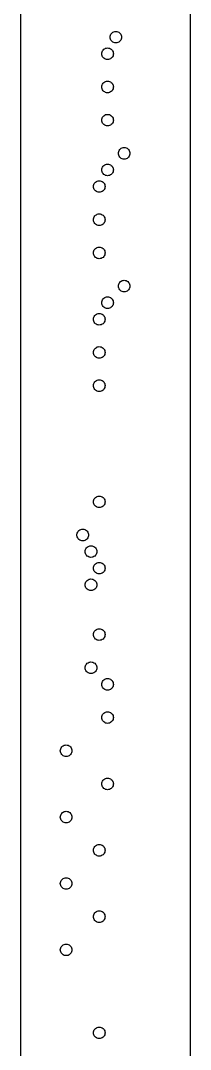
# Model space of a CAD drawing. Header units: metres. Extents: x 0 to 41, y 0 to 2000.
# Drawn here: x 0 to 41, y 1001 to 1249 of the extents above; entities that cross this region are included whole.
import ezdxf

# ---------------------------------------------------------------- set-up
doc = ezdxf.new("R2010")
doc.units = ezdxf.units.M

msp = doc.modelspace()

# ---------------------------------------------------------------- linework, layer by layer
for p, q in [((0, 2000), (0, 0)), ((41, 0), (41, 2000)), ((21.6, 1245), (21.6213, 1245.24)), ((21.6213, 1244.76), (21.6, 1245)), ((21.6213, 1245.24), (21.6844, 1245.48)), ((21.6844, 1245.48), (21.7876, 1245.7)), ((21.7876, 1245.7), (21.9275, 1245.9)), ((21.9275, 1245.9), (22.1001, 1246.07)), ((22.1001, 1246.07), (22.3, 1246.21)), ((22.3, 1246.21), (22.5212, 1246.32)), ((22.5212, 1246.32), (22.7569, 1246.38)), ((22.7569, 1246.38), (23, 1246.4)), ((23, 1246.4), (23.2431, 1246.38)), ((23.2431, 1246.38), (23.4788, 1246.32)), ((23.4788, 1246.32), (23.7, 1246.21)), ((23.7, 1246.21), (23.8999, 1246.07)), ((23.8999, 1246.07), (24.0724, 1245.9)), ((24.0724, 1245.9), (24.2124, 1245.7)), ((24.2124, 1245.7), (24.3156, 1245.48)), ((24.3156, 1245.48), (24.3787, 1245.24)), ((24.3787, 1245.24), (24.4, 1245)), ((24.4, 1245), (24.3787, 1244.76)), ((21.6844, 1244.52), (21.6213, 1244.76)), ((21.7876, 1244.3), (21.6844, 1244.52)), ((21.9275, 1244.1), (21.7876, 1244.3)), ((22.1001, 1243.93), (21.9275, 1244.1)), ((22.3, 1243.79), (22.1001, 1243.93)), ((22.5212, 1243.68), (22.3, 1243.79)), ((22.7569, 1243.62), (22.5212, 1243.68)), ((23, 1243.6), (22.7569, 1243.62)), ((23.2431, 1243.62), (23, 1243.6)), ((23.4788, 1243.68), (23.2431, 1243.62)), ((23.7, 1243.79), (23.4788, 1243.68)), ((23.8999, 1243.93), (23.7, 1243.79)), ((24.0724, 1244.1), (23.8999, 1243.93)), ((24.2124, 1244.3), (24.0724, 1244.1)), ((24.3156, 1244.52), (24.2124, 1244.3)), ((24.3787, 1244.76), (24.3156, 1244.52)), ((19.6, 1241), (19.6213, 1241.24)), ((19.6213, 1240.76), (19.6, 1241)), ((19.6213, 1241.24), (19.6844, 1241.48)), ((19.6844, 1240.52), (19.6213, 1240.76)), ((19.6844, 1241.48), (19.7876, 1241.7)), ((19.7876, 1240.3), (19.6844, 1240.52)), ((19.7876, 1241.7), (19.9275, 1241.9)), ((19.9275, 1240.1), (19.7876, 1240.3)), ((19.9275, 1241.9), (20.1001, 1242.07)), ((20.1001, 1239.93), (19.9275, 1240.1)), ((20.1001, 1242.07), (20.3, 1242.21)), ((20.3, 1242.21), (20.5212, 1242.32)), ((20.5212, 1242.32), (20.7569, 1242.38)), ((20.7569, 1242.38), (21, 1242.4)), ((21, 1242.4), (21.2431, 1242.38)), ((21.2431, 1242.38), (21.4788, 1242.32)), ((21.4788, 1242.32), (21.7, 1242.21)), ((21.7, 1242.21), (21.8999, 1242.07)), ((21.8999, 1242.07), (22.0724, 1241.9)), ((22.0724, 1240.1), (21.8999, 1239.93)), ((22.0724, 1241.9), (22.2124, 1241.7)), ((22.2124, 1240.3), (22.0724, 1240.1)), ((22.2124, 1241.7), (22.3156, 1241.48)), ((22.3156, 1240.52), (22.2124, 1240.3)), ((22.3156, 1241.48), (22.3787, 1241.24)), ((22.3787, 1240.76), (22.3156, 1240.52)), ((22.3787, 1241.24), (22.4, 1241)), ((22.4, 1241), (22.3787, 1240.76)), ((20.3, 1239.79), (20.1001, 1239.93)), ((20.5212, 1239.68), (20.3, 1239.79)), ((20.7569, 1239.62), (20.5212, 1239.68)), ((21, 1239.6), (20.7569, 1239.62)), ((21.2431, 1239.62), (21, 1239.6)), ((21.4788, 1239.68), (21.2431, 1239.62)), ((21.7, 1239.79), (21.4788, 1239.68)), ((21.8999, 1239.93), (21.7, 1239.79)), ((19.6, 1233), (19.6213, 1233.24)), ((19.6213, 1232.76), (19.6, 1233)), ((19.6213, 1233.24), (19.6844, 1233.48)), ((19.6844, 1232.52), (19.6213, 1232.76)), ((19.6844, 1233.48), (19.7876, 1233.7)), ((19.7876, 1233.7), (19.9275, 1233.9)), ((19.9275, 1233.9), (20.1001, 1234.07)), ((20.1001, 1234.07), (20.3, 1234.21)), ((20.3, 1234.21), (20.5212, 1234.32)), ((20.5212, 1234.32), (20.7569, 1234.38)), ((20.7569, 1234.38), (21, 1234.4)), ((21, 1234.4), (21.2431, 1234.38)), ((21.2431, 1234.38), (21.4788, 1234.32)), ((21.4788, 1234.32), (21.7, 1234.21)), ((21.7, 1234.21), (21.8999, 1234.07)), ((21.8999, 1234.07), (22.0724, 1233.9)), ((22.0724, 1233.9), (22.2124, 1233.7)), ((22.2124, 1233.7), (22.3156, 1233.48)), ((22.3156, 1233.48), (22.3787, 1233.24)), ((22.3787, 1232.76), (22.3156, 1232.52)), ((22.3787, 1233.24), (22.4, 1233)), ((22.4, 1233), (22.3787, 1232.76)), ((19.7876, 1232.3), (19.6844, 1232.52)), ((19.9275, 1232.1), (19.7876, 1232.3)), ((20.1001, 1231.93), (19.9275, 1232.1)), ((20.3, 1231.79), (20.1001, 1231.93)), ((20.5212, 1231.68), (20.3, 1231.79)), ((20.7569, 1231.62), (20.5212, 1231.68)), ((21, 1231.6), (20.7569, 1231.62)), ((21.2431, 1231.62), (21, 1231.6)), ((21.4788, 1231.68), (21.2431, 1231.62)), ((21.7, 1231.79), (21.4788, 1231.68)), ((21.8999, 1231.93), (21.7, 1231.79)), ((22.0724, 1232.1), (21.8999, 1231.93)), ((22.2124, 1232.3), (22.0724, 1232.1)), ((22.3156, 1232.52), (22.2124, 1232.3)), ((19.6, 1225), (19.6213, 1225.24)), ((19.6213, 1225.24), (19.6844, 1225.48)), ((19.6844, 1225.48), (19.7876, 1225.7)), ((19.7876, 1225.7), (19.9275, 1225.9)), ((19.9275, 1225.9), (20.1001, 1226.07)), ((20.1001, 1226.07), (20.3, 1226.21)), ((20.3, 1226.21), (20.5212, 1226.32)), ((20.5212, 1226.32), (20.7569, 1226.38)), ((20.7569, 1226.38), (21, 1226.4)), ((21, 1226.4), (21.2431, 1226.38)), ((21.2431, 1226.38), (21.4788, 1226.32)), ((21.4788, 1226.32), (21.7, 1226.21)), ((21.7, 1226.21), (21.8999, 1226.07)), ((21.8999, 1226.07), (22.0724, 1225.9)), ((22.0724, 1225.9), (22.2124, 1225.7)), ((22.2124, 1225.7), (22.3156, 1225.48)), ((22.3156, 1225.48), (22.3787, 1225.24)), ((22.3787, 1225.24), (22.4, 1225)), ((19.6213, 1224.76), (19.6, 1225)), ((19.6844, 1224.52), (19.6213, 1224.76)), ((19.7876, 1224.3), (19.6844, 1224.52)), ((19.9275, 1224.1), (19.7876, 1224.3)), ((20.1001, 1223.93), (19.9275, 1224.1)), ((20.3, 1223.79), (20.1001, 1223.93)), ((20.5212, 1223.68), (20.3, 1223.79)), ((20.7569, 1223.62), (20.5212, 1223.68)), ((21, 1223.6), (20.7569, 1223.62)), ((21.2431, 1223.62), (21, 1223.6)), ((21.4788, 1223.68), (21.2431, 1223.62)), ((21.7, 1223.79), (21.4788, 1223.68)), ((21.8999, 1223.93), (21.7, 1223.79)), ((22.0724, 1224.1), (21.8999, 1223.93)), ((22.2124, 1224.3), (22.0724, 1224.1)), ((22.3156, 1224.52), (22.2124, 1224.3)), ((22.3787, 1224.76), (22.3156, 1224.52)), ((22.4, 1225), (22.3787, 1224.76)), ((23.6844, 1217.48), (23.7876, 1217.7)), ((23.7876, 1217.7), (23.9275, 1217.9)), ((23.9275, 1217.9), (24.1001, 1218.07)), ((24.1001, 1218.07), (24.3, 1218.21)), ((24.3, 1218.21), (24.5212, 1218.32)), ((24.5212, 1218.32), (24.7569, 1218.38)), ((24.7569, 1218.38), (25, 1218.4)), ((25, 1218.4), (25.2431, 1218.38)), ((25.2431, 1218.38), (25.4788, 1218.32)), ((25.4788, 1218.32), (25.7, 1218.21)), ((25.7, 1218.21), (25.8999, 1218.07)), ((25.8999, 1218.07), (26.0724, 1217.9)), ((26.0724, 1217.9), (26.2124, 1217.7)), ((26.2124, 1217.7), (26.3156, 1217.48)), ((23.6, 1217), (23.6213, 1217.24)), ((23.6213, 1216.76), (23.6, 1217)), ((23.6213, 1217.24), (23.6844, 1217.48)), ((23.6844, 1216.52), (23.6213, 1216.76)), ((23.7876, 1216.3), (23.6844, 1216.52)), ((23.9275, 1216.1), (23.7876, 1216.3)), ((24.1001, 1215.93), (23.9275, 1216.1)), ((24.3, 1215.79), (24.1001, 1215.93)), ((24.5212, 1215.68), (24.3, 1215.79)), ((24.7569, 1215.62), (24.5212, 1215.68)), ((25, 1215.6), (24.7569, 1215.62)), ((25.2431, 1215.62), (25, 1215.6)), ((25.4788, 1215.68), (25.2431, 1215.62)), ((25.7, 1215.79), (25.4788, 1215.68)), ((25.8999, 1215.93), (25.7, 1215.79)), ((26.0724, 1216.1), (25.8999, 1215.93)), ((26.2124, 1216.3), (26.0724, 1216.1)), ((26.3156, 1216.52), (26.2124, 1216.3)), ((26.3156, 1217.48), (26.3787, 1217.24)), ((26.3787, 1216.76), (26.3156, 1216.52)), ((26.3787, 1217.24), (26.4, 1217)), ((26.4, 1217), (26.3787, 1216.76)), ((19.6, 1213), (19.6213, 1213.24)), ((19.6213, 1212.76), (19.6, 1213)), ((19.6213, 1213.24), (19.6844, 1213.48)), ((19.6844, 1212.52), (19.6213, 1212.76)), ((19.6844, 1213.48), (19.7876, 1213.7)), ((19.7876, 1213.7), (19.9275, 1213.9)), ((19.9275, 1213.9), (20.1001, 1214.07)), ((20.1001, 1214.07), (20.3, 1214.21)), ((20.3, 1214.21), (20.5212, 1214.32)), ((20.5212, 1214.32), (20.7569, 1214.38)), ((20.7569, 1214.38), (21, 1214.4)), ((21, 1214.4), (21.2431, 1214.38)), ((21.2431, 1214.38), (21.4788, 1214.32)), ((21.4788, 1214.32), (21.7, 1214.21)), ((21.7, 1214.21), (21.8999, 1214.07)), ((21.8999, 1214.07), (22.0724, 1213.9)), ((22.0724, 1213.9), (22.2124, 1213.7)), ((22.2124, 1213.7), (22.3156, 1213.48)), ((22.3156, 1213.48), (22.3787, 1213.24)), ((22.3787, 1212.76), (22.3156, 1212.52)), ((22.3787, 1213.24), (22.4, 1213)), ((22.4, 1213), (22.3787, 1212.76)), ((18.3, 1210.21), (18.5212, 1210.32)), ((18.5212, 1210.32), (18.7569, 1210.38)), ((18.7569, 1210.38), (19, 1210.4)), ((19, 1210.4), (19.2431, 1210.38)), ((19.2431, 1210.38), (19.4788, 1210.32)), ((19.4788, 1210.32), (19.7, 1210.21)), ((19.7876, 1212.3), (19.6844, 1212.52)), ((19.9275, 1212.1), (19.7876, 1212.3)), ((20.1001, 1211.93), (19.9275, 1212.1)), ((20.3, 1211.79), (20.1001, 1211.93)), ((20.5212, 1211.68), (20.3, 1211.79)), ((20.7569, 1211.62), (20.5212, 1211.68)), ((21, 1211.6), (20.7569, 1211.62)), ((21.2431, 1211.62), (21, 1211.6)), ((21.4788, 1211.68), (21.2431, 1211.62)), ((21.7, 1211.79), (21.4788, 1211.68)), ((21.8999, 1211.93), (21.7, 1211.79)), ((22.0724, 1212.1), (21.8999, 1211.93)), ((22.2124, 1212.3), (22.0724, 1212.1)), ((22.3156, 1212.52), (22.2124, 1212.3)), ((17.6, 1209), (17.6213, 1209.24)), ((17.6213, 1208.76), (17.6, 1209)), ((17.6213, 1209.24), (17.6844, 1209.48)), ((17.6844, 1208.52), (17.6213, 1208.76)), ((17.6844, 1209.48), (17.7876, 1209.7)), ((17.7876, 1208.3), (17.6844, 1208.52)), ((17.7876, 1209.7), (17.9275, 1209.9)), ((17.9275, 1208.1), (17.7876, 1208.3)), ((17.9275, 1209.9), (18.1001, 1210.07)), ((18.1001, 1207.93), (17.9275, 1208.1)), ((18.1001, 1210.07), (18.3, 1210.21)), ((18.3, 1207.79), (18.1001, 1207.93)), ((18.5212, 1207.68), (18.3, 1207.79)), ((19.7, 1207.79), (19.4788, 1207.68)), ((19.7, 1210.21), (19.8999, 1210.07)), ((19.8999, 1207.93), (19.7, 1207.79)), ((19.8999, 1210.07), (20.0724, 1209.9)), ((20.0724, 1208.1), (19.8999, 1207.93)), ((20.0724, 1209.9), (20.2124, 1209.7)), ((20.2124, 1208.3), (20.0724, 1208.1)), ((20.2124, 1209.7), (20.3156, 1209.48)), ((20.3156, 1208.52), (20.2124, 1208.3)), ((20.3156, 1209.48), (20.3787, 1209.24)), ((20.3787, 1208.76), (20.3156, 1208.52)), ((20.3787, 1209.24), (20.4, 1209)), ((20.4, 1209), (20.3787, 1208.76)), ((18.7569, 1207.62), (18.5212, 1207.68)), ((19, 1207.6), (18.7569, 1207.62)), ((19.2431, 1207.62), (19, 1207.6)), ((19.4788, 1207.68), (19.2431, 1207.62)), ((17.6, 1201), (17.6213, 1201.24)), ((17.6213, 1200.76), (17.6, 1201)), ((17.6213, 1201.24), (17.6844, 1201.48)), ((17.6844, 1200.52), (17.6213, 1200.76)), ((17.6844, 1201.48), (17.7876, 1201.7)), ((17.7876, 1200.3), (17.6844, 1200.52)), ((17.7876, 1201.7), (17.9275, 1201.9)), ((17.9275, 1201.9), (18.1001, 1202.07)), ((18.1001, 1202.07), (18.3, 1202.21)), ((18.3, 1202.21), (18.5212, 1202.32)), ((18.5212, 1202.32), (18.7569, 1202.38)), ((18.7569, 1202.38), (19, 1202.4)), ((19, 1202.4), (19.2431, 1202.38)), ((19.2431, 1202.38), (19.4788, 1202.32)), ((19.4788, 1202.32), (19.7, 1202.21)), ((19.7, 1202.21), (19.8999, 1202.07)), ((19.8999, 1202.07), (20.0724, 1201.9)), ((20.0724, 1201.9), (20.2124, 1201.7)), ((20.2124, 1201.7), (20.3156, 1201.48)), ((20.3156, 1200.52), (20.2124, 1200.3)), ((20.3156, 1201.48), (20.3787, 1201.24)), ((20.3787, 1200.76), (20.3156, 1200.52)), ((20.3787, 1201.24), (20.4, 1201)), ((20.4, 1201), (20.3787, 1200.76)), ((17.9275, 1200.1), (17.7876, 1200.3)), ((18.1001, 1199.93), (17.9275, 1200.1)), ((18.3, 1199.79), (18.1001, 1199.93)), ((18.5212, 1199.68), (18.3, 1199.79)), ((18.7569, 1199.62), (18.5212, 1199.68)), ((19, 1199.6), (18.7569, 1199.62)), ((19.2431, 1199.62), (19, 1199.6)), ((19.4788, 1199.68), (19.2431, 1199.62)), ((19.7, 1199.79), (19.4788, 1199.68)), ((19.8999, 1199.93), (19.7, 1199.79)), ((20.0724, 1200.1), (19.8999, 1199.93)), ((20.2124, 1200.3), (20.0724, 1200.1)), ((17.6, 1193), (17.6213, 1193.24)), ((17.6213, 1192.76), (17.6, 1193)), ((17.6213, 1193.24), (17.6844, 1193.48)), ((17.6844, 1193.48), (17.7876, 1193.7)), ((17.7876, 1193.7), (17.9275, 1193.9)), ((17.9275, 1193.9), (18.1001, 1194.07)), ((18.1001, 1194.07), (18.3, 1194.21)), ((18.3, 1194.21), (18.5212, 1194.32)), ((18.5212, 1194.32), (18.7569, 1194.38)), ((18.7569, 1194.38), (19, 1194.4)), ((19, 1194.4), (19.2431, 1194.38)), ((19.2431, 1194.38), (19.4788, 1194.32)), ((19.4788, 1194.32), (19.7, 1194.21)), ((19.7, 1194.21), (19.8999, 1194.07)), ((19.8999, 1194.07), (20.0724, 1193.9)), ((20.0724, 1193.9), (20.2124, 1193.7)), ((20.2124, 1193.7), (20.3156, 1193.48)), ((20.3156, 1193.48), (20.3787, 1193.24)), ((20.3787, 1193.24), (20.4, 1193)), ((20.4, 1193), (20.3787, 1192.76)), ((17.6844, 1192.52), (17.6213, 1192.76)), ((17.7876, 1192.3), (17.6844, 1192.52)), ((17.9275, 1192.1), (17.7876, 1192.3)), ((18.1001, 1191.93), (17.9275, 1192.1)), ((18.3, 1191.79), (18.1001, 1191.93)), ((18.5212, 1191.68), (18.3, 1191.79)), ((18.7569, 1191.62), (18.5212, 1191.68)), ((19, 1191.6), (18.7569, 1191.62)), ((19.2431, 1191.62), (19, 1191.6)), ((19.4788, 1191.68), (19.2431, 1191.62)), ((19.7, 1191.79), (19.4788, 1191.68)), ((19.8999, 1191.93), (19.7, 1191.79)), ((20.0724, 1192.1), (19.8999, 1191.93)), ((20.2124, 1192.3), (20.0724, 1192.1)), ((20.3156, 1192.52), (20.2124, 1192.3)), ((20.3787, 1192.76), (20.3156, 1192.52)), ((23.6213, 1185.24), (23.6844, 1185.48)), ((23.6844, 1185.48), (23.7876, 1185.7)), ((23.7876, 1185.7), (23.9275, 1185.9)), ((23.9275, 1185.9), (24.1001, 1186.07)), ((24.1001, 1186.07), (24.3, 1186.21)), ((24.3, 1186.21), (24.5212, 1186.32)), ((24.5212, 1186.32), (24.7569, 1186.38)), ((24.7569, 1186.38), (25, 1186.4)), ((25, 1186.4), (25.2431, 1186.38)), ((25.2431, 1186.38), (25.4788, 1186.32)), ((25.4788, 1186.32), (25.7, 1186.21)), ((25.7, 1186.21), (25.8999, 1186.07)), ((25.8999, 1186.07), (26.0724, 1185.9)), ((26.0724, 1185.9), (26.2124, 1185.7)), ((26.2124, 1185.7), (26.3156, 1185.48)), ((26.3156, 1185.48), (26.3787, 1185.24)), ((23.6, 1185), (23.6213, 1185.24)), ((23.6213, 1184.76), (23.6, 1185)), ((23.6844, 1184.52), (23.6213, 1184.76)), ((23.7876, 1184.3), (23.6844, 1184.52)), ((23.9275, 1184.1), (23.7876, 1184.3)), ((24.1001, 1183.93), (23.9275, 1184.1)), ((24.3, 1183.79), (24.1001, 1183.93)), ((24.5212, 1183.68), (24.3, 1183.79)), ((24.7569, 1183.62), (24.5212, 1183.68)), ((25, 1183.6), (24.7569, 1183.62)), ((25.2431, 1183.62), (25, 1183.6)), ((25.4788, 1183.68), (25.2431, 1183.62)), ((25.7, 1183.79), (25.4788, 1183.68)), ((25.8999, 1183.93), (25.7, 1183.79)), ((26.0724, 1184.1), (25.8999, 1183.93)), ((26.2124, 1184.3), (26.0724, 1184.1)), ((26.3156, 1184.52), (26.2124, 1184.3)), ((26.3787, 1184.76), (26.3156, 1184.52)), ((26.3787, 1185.24), (26.4, 1185)), ((26.4, 1185), (26.3787, 1184.76)), ((19.6, 1181), (19.6213, 1181.24)), ((19.6213, 1180.76), (19.6, 1181)), ((19.6213, 1181.24), (19.6844, 1181.48)), ((19.6844, 1180.52), (19.6213, 1180.76)), ((19.6844, 1181.48), (19.7876, 1181.7)), ((19.7876, 1180.3), (19.6844, 1180.52)), ((19.7876, 1181.7), (19.9275, 1181.9)), ((19.9275, 1181.9), (20.1001, 1182.07)), ((20.1001, 1182.07), (20.3, 1182.21)), ((20.3, 1182.21), (20.5212, 1182.32)), ((20.5212, 1182.32), (20.7569, 1182.38)), ((20.7569, 1182.38), (21, 1182.4)), ((21, 1182.4), (21.2431, 1182.38)), ((21.2431, 1182.38), (21.4788, 1182.32)), ((21.4788, 1182.32), (21.7, 1182.21)), ((21.7, 1182.21), (21.8999, 1182.07)), ((21.8999, 1182.07), (22.0724, 1181.9)), ((22.0724, 1181.9), (22.2124, 1181.7)), ((22.2124, 1181.7), (22.3156, 1181.48)), ((22.3156, 1180.52), (22.2124, 1180.3)), ((22.3156, 1181.48), (22.3787, 1181.24)), ((22.3787, 1180.76), (22.3156, 1180.52)), ((22.3787, 1181.24), (22.4, 1181)), ((22.4, 1181), (22.3787, 1180.76)), ((17.9275, 1177.9), (18.1001, 1178.07)), ((18.1001, 1178.07), (18.3, 1178.21)), ((18.3, 1178.21), (18.5212, 1178.32)), ((18.5212, 1178.32), (18.7569, 1178.38)), ((18.7569, 1178.38), (19, 1178.4)), ((19, 1178.4), (19.2431, 1178.38)), ((19.2431, 1178.38), (19.4788, 1178.32)), ((19.4788, 1178.32), (19.7, 1178.21)), ((19.7, 1178.21), (19.8999, 1178.07)), ((19.9275, 1180.1), (19.7876, 1180.3)), ((19.8999, 1178.07), (20.0724, 1177.9)), ((20.1001, 1179.93), (19.9275, 1180.1)), ((20.3, 1179.79), (20.1001, 1179.93)), ((20.5212, 1179.68), (20.3, 1179.79)), ((20.7569, 1179.62), (20.5212, 1179.68)), ((21, 1179.6), (20.7569, 1179.62)), ((21.2431, 1179.62), (21, 1179.6)), ((21.4788, 1179.68), (21.2431, 1179.62)), ((21.7, 1179.79), (21.4788, 1179.68)), ((21.8999, 1179.93), (21.7, 1179.79)), ((22.0724, 1180.1), (21.8999, 1179.93)), ((22.2124, 1180.3), (22.0724, 1180.1)), ((17.6, 1177), (17.6213, 1177.24)), ((17.6213, 1176.76), (17.6, 1177)), ((17.6213, 1177.24), (17.6844, 1177.48)), ((17.6844, 1176.52), (17.6213, 1176.76)), ((17.6844, 1177.48), (17.7876, 1177.7)), ((17.7876, 1176.3), (17.6844, 1176.52)), ((17.7876, 1177.7), (17.9275, 1177.9)), ((17.9275, 1176.1), (17.7876, 1176.3)), ((18.1001, 1175.93), (17.9275, 1176.1)), ((18.3, 1175.79), (18.1001, 1175.93)), ((18.5212, 1175.68), (18.3, 1175.79)), ((18.7569, 1175.62), (18.5212, 1175.68)), ((19, 1175.6), (18.7569, 1175.62)), ((19.2431, 1175.62), (19, 1175.6)), ((19.4788, 1175.68), (19.2431, 1175.62)), ((19.7, 1175.79), (19.4788, 1175.68)), ((19.8999, 1175.93), (19.7, 1175.79)), ((20.0724, 1176.1), (19.8999, 1175.93)), ((20.0724, 1177.9), (20.2124, 1177.7)), ((20.2124, 1176.3), (20.0724, 1176.1)), ((20.2124, 1177.7), (20.3156, 1177.48)), ((20.3156, 1176.52), (20.2124, 1176.3)), ((20.3156, 1177.48), (20.3787, 1177.24)), ((20.3787, 1176.76), (20.3156, 1176.52)), ((20.3787, 1177.24), (20.4, 1177)), ((20.4, 1177), (20.3787, 1176.76)), ((17.6, 1169), (17.6213, 1169.24)), ((17.6213, 1168.76), (17.6, 1169)), ((17.6213, 1169.24), (17.6844, 1169.48)), ((17.6844, 1168.52), (17.6213, 1168.76)), ((17.6844, 1169.48), (17.7876, 1169.7)), ((17.7876, 1168.3), (17.6844, 1168.52)), ((17.7876, 1169.7), (17.9275, 1169.9)), ((17.9275, 1168.1), (17.7876, 1168.3)), ((17.9275, 1169.9), (18.1001, 1170.07)), ((18.1001, 1167.93), (17.9275, 1168.1)), ((18.1001, 1170.07), (18.3, 1170.21)), ((18.3, 1170.21), (18.5212, 1170.32)), ((18.5212, 1170.32), (18.7569, 1170.38)), ((18.7569, 1170.38), (19, 1170.4)), ((19, 1170.4), (19.2431, 1170.38)), ((19.2431, 1170.38), (19.4788, 1170.32)), ((19.4788, 1170.32), (19.7, 1170.21)), ((19.7, 1170.21), (19.8999, 1170.07)), ((19.8999, 1170.07), (20.0724, 1169.9)), ((20.0724, 1168.1), (19.8999, 1167.93)), ((20.0724, 1169.9), (20.2124, 1169.7)), ((20.2124, 1168.3), (20.0724, 1168.1)), ((20.2124, 1169.7), (20.3156, 1169.48)), ((20.3156, 1168.52), (20.2124, 1168.3)), ((20.3156, 1169.48), (20.3787, 1169.24)), ((20.3787, 1168.76), (20.3156, 1168.52)), ((20.3787, 1169.24), (20.4, 1169)), ((20.4, 1169), (20.3787, 1168.76)), ((18.3, 1167.79), (18.1001, 1167.93)), ((18.5212, 1167.68), (18.3, 1167.79)), ((18.7569, 1167.62), (18.5212, 1167.68)), ((19, 1167.6), (18.7569, 1167.62)), ((19.2431, 1167.62), (19, 1167.6)), ((19.4788, 1167.68), (19.2431, 1167.62)), ((19.7, 1167.79), (19.4788, 1167.68)), ((19.8999, 1167.93), (19.7, 1167.79)), ((17.6, 1161), (17.6213, 1161.24)), ((17.6213, 1160.76), (17.6, 1161)), ((17.6213, 1161.24), (17.6844, 1161.48)), ((17.6844, 1160.52), (17.6213, 1160.76)), ((17.6844, 1161.48), (17.7876, 1161.7)), ((17.7876, 1161.7), (17.9275, 1161.9)), ((17.9275, 1161.9), (18.1001, 1162.07)), ((18.1001, 1162.07), (18.3, 1162.21)), ((18.3, 1162.21), (18.5212, 1162.32)), ((18.5212, 1162.32), (18.7569, 1162.38)), ((18.7569, 1162.38), (19, 1162.4)), ((19, 1162.4), (19.2431, 1162.38)), ((19.2431, 1162.38), (19.4788, 1162.32)), ((19.4788, 1162.32), (19.7, 1162.21)), ((19.7, 1162.21), (19.8999, 1162.07)), ((19.8999, 1162.07), (20.0724, 1161.9)), ((20.0724, 1161.9), (20.2124, 1161.7)), ((20.2124, 1161.7), (20.3156, 1161.48)), ((20.3156, 1161.48), (20.3787, 1161.24)), ((20.3787, 1160.76), (20.3156, 1160.52)), ((20.3787, 1161.24), (20.4, 1161)), ((20.4, 1161), (20.3787, 1160.76)), ((17.7876, 1160.3), (17.6844, 1160.52)), ((17.9275, 1160.1), (17.7876, 1160.3)), ((18.1001, 1159.93), (17.9275, 1160.1)), ((18.3, 1159.79), (18.1001, 1159.93)), ((18.5212, 1159.68), (18.3, 1159.79)), ((18.7569, 1159.62), (18.5212, 1159.68)), ((19, 1159.6), (18.7569, 1159.62)), ((19.2431, 1159.62), (19, 1159.6)), ((19.4788, 1159.68), (19.2431, 1159.62)), ((19.7, 1159.79), (19.4788, 1159.68)), ((19.8999, 1159.93), (19.7, 1159.79)), ((20.0724, 1160.1), (19.8999, 1159.93)), ((20.2124, 1160.3), (20.0724, 1160.1)), ((20.3156, 1160.52), (20.2124, 1160.3)), ((17.6213, 1133.24), (17.6844, 1133.48)), ((17.6844, 1133.48), (17.7876, 1133.7)), ((17.7876, 1133.7), (17.9275, 1133.9)), ((17.9275, 1133.9), (18.1001, 1134.07)), ((18.1001, 1134.07), (18.3, 1134.21)), ((18.3, 1134.21), (18.5212, 1134.32)), ((18.5212, 1134.32), (18.7569, 1134.38)), ((18.7569, 1134.38), (19, 1134.4)), ((19, 1134.4), (19.2431, 1134.38)), ((19.2431, 1134.38), (19.4788, 1134.32)), ((19.4788, 1134.32), (19.7, 1134.21)), ((19.7, 1134.21), (19.8999, 1134.07)), ((19.8999, 1134.07), (20.0724, 1133.9)), ((20.0724, 1133.9), (20.2124, 1133.7)), ((20.2124, 1133.7), (20.3156, 1133.48)), ((20.3156, 1133.48), (20.3787, 1133.24)), ((17.6, 1133), (17.6213, 1133.24)), ((17.6213, 1132.76), (17.6, 1133)), ((17.6844, 1132.52), (17.6213, 1132.76)), ((17.7876, 1132.3), (17.6844, 1132.52)), ((17.9275, 1132.1), (17.7876, 1132.3)), ((18.1001, 1131.93), (17.9275, 1132.1)), ((18.3, 1131.79), (18.1001, 1131.93)), ((18.5212, 1131.68), (18.3, 1131.79)), ((18.7569, 1131.62), (18.5212, 1131.68)), ((19, 1131.6), (18.7569, 1131.62)), ((19.2431, 1131.62), (19, 1131.6)), ((19.4788, 1131.68), (19.2431, 1131.62)), ((19.7, 1131.79), (19.4788, 1131.68)), ((19.8999, 1131.93), (19.7, 1131.79)), ((20.0724, 1132.1), (19.8999, 1131.93)), ((20.2124, 1132.3), (20.0724, 1132.1)), ((20.3156, 1132.52), (20.2124, 1132.3)), ((20.3787, 1132.76), (20.3156, 1132.52)), ((20.3787, 1133.24), (20.4, 1133)), ((20.4, 1133), (20.3787, 1132.76)), ((13.9275, 1125.9), (14.1001, 1126.07)), ((14.1001, 1126.07), (14.3, 1126.21)), ((14.3, 1126.21), (14.5212, 1126.32)), ((14.5212, 1126.32), (14.7569, 1126.38)), ((14.7569, 1126.38), (15, 1126.4)), ((15, 1126.4), (15.2431, 1126.38)), ((15.2431, 1126.38), (15.4788, 1126.32)), ((15.4788, 1126.32), (15.7, 1126.21)), ((15.7, 1126.21), (15.8999, 1126.07)), ((15.8999, 1126.07), (16.0724, 1125.9)), ((13.6, 1125), (13.6213, 1125.24)), ((13.6213, 1124.76), (13.6, 1125)), ((13.6213, 1125.24), (13.6844, 1125.48)), ((13.6844, 1124.52), (13.6213, 1124.76)), ((13.6844, 1125.48), (13.7876, 1125.7)), ((13.7876, 1124.3), (13.6844, 1124.52)), ((13.7876, 1125.7), (13.9275, 1125.9)), ((13.9275, 1124.1), (13.7876, 1124.3)), ((14.1001, 1123.93), (13.9275, 1124.1)), ((14.3, 1123.79), (14.1001, 1123.93)), ((14.5212, 1123.68), (14.3, 1123.79)), ((14.7569, 1123.62), (14.5212, 1123.68)), ((15, 1123.6), (14.7569, 1123.62)), ((15.2431, 1123.62), (15, 1123.6)), ((15.4788, 1123.68), (15.2431, 1123.62)), ((15.7, 1123.79), (15.4788, 1123.68)), ((15.8999, 1123.93), (15.7, 1123.79)), ((16.0724, 1124.1), (15.8999, 1123.93)), ((16.0724, 1125.9), (16.2124, 1125.7)), ((16.2124, 1124.3), (16.0724, 1124.1)), ((16.2124, 1125.7), (16.3156, 1125.48)), ((16.3156, 1124.52), (16.2124, 1124.3)), ((16.3156, 1125.48), (16.3787, 1125.24)), ((16.3787, 1124.76), (16.3156, 1124.52)), ((16.3787, 1125.24), (16.4, 1125)), ((16.4, 1125), (16.3787, 1124.76)), ((15.6, 1121), (15.6213, 1121.24)), ((15.6213, 1120.76), (15.6, 1121)), ((15.6213, 1121.24), (15.6844, 1121.48)), ((15.6844, 1121.48), (15.7876, 1121.7)), ((15.7876, 1121.7), (15.9275, 1121.9)), ((15.9275, 1121.9), (16.1001, 1122.07)), ((16.1001, 1122.07), (16.3, 1122.21)), ((16.3, 1122.21), (16.5212, 1122.32)), ((16.5212, 1122.32), (16.7569, 1122.38)), ((16.7569, 1122.38), (17, 1122.4)), ((17, 1122.4), (17.2431, 1122.38)), ((17.2431, 1122.38), (17.4788, 1122.32)), ((17.4788, 1122.32), (17.7, 1122.21)), ((17.7, 1122.21), (17.8999, 1122.07)), ((17.8999, 1122.07), (18.0724, 1121.9)), ((18.0724, 1121.9), (18.2124, 1121.7)), ((18.2124, 1121.7), (18.3156, 1121.48)), ((18.3156, 1121.48), (18.3787, 1121.24)), ((18.3787, 1121.24), (18.4, 1121)), ((18.4, 1121), (18.3787, 1120.76)), ((15.6844, 1120.52), (15.6213, 1120.76)), ((15.7876, 1120.3), (15.6844, 1120.52)), ((15.9275, 1120.1), (15.7876, 1120.3)), ((16.1001, 1119.93), (15.9275, 1120.1)), ((16.3, 1119.79), (16.1001, 1119.93)), ((16.5212, 1119.68), (16.3, 1119.79)), ((16.7569, 1119.62), (16.5212, 1119.68)), ((17, 1119.6), (16.7569, 1119.62)), ((17.2431, 1119.62), (17, 1119.6)), ((17.4788, 1119.68), (17.2431, 1119.62)), ((17.7, 1119.79), (17.4788, 1119.68)), ((17.8999, 1119.93), (17.7, 1119.79)), ((18.0724, 1120.1), (17.8999, 1119.93)), ((18.2124, 1120.3), (18.0724, 1120.1)), ((18.3156, 1120.52), (18.2124, 1120.3)), ((18.3787, 1120.76), (18.3156, 1120.52)), ((17.6, 1117), (17.6213, 1117.24)), ((17.6213, 1116.76), (17.6, 1117)), ((17.6213, 1117.24), (17.6844, 1117.48)), ((17.6844, 1116.52), (17.6213, 1116.76)), ((17.6844, 1117.48), (17.7876, 1117.7)), ((17.7876, 1116.3), (17.6844, 1116.52)), ((17.7876, 1117.7), (17.9275, 1117.9)), ((17.9275, 1116.1), (17.7876, 1116.3)), ((17.9275, 1117.9), (18.1001, 1118.07)), ((18.1001, 1115.93), (17.9275, 1116.1)), ((18.1001, 1118.07), (18.3, 1118.21)), ((18.3, 1118.21), (18.5212, 1118.32)), ((18.5212, 1118.32), (18.7569, 1118.38)), ((18.7569, 1118.38), (19, 1118.4)), ((19, 1118.4), (19.2431, 1118.38)), ((19.2431, 1118.38), (19.4788, 1118.32)), ((19.4788, 1118.32), (19.7, 1118.21)), ((19.7, 1118.21), (19.8999, 1118.07)), ((19.8999, 1118.07), (20.0724, 1117.9)), ((20.0724, 1116.1), (19.8999, 1115.93)), ((20.0724, 1117.9), (20.2124, 1117.7)), ((20.2124, 1116.3), (20.0724, 1116.1)), ((20.2124, 1117.7), (20.3156, 1117.48)), ((20.3156, 1116.52), (20.2124, 1116.3)), ((20.3156, 1117.48), (20.3787, 1117.24)), ((20.3787, 1116.76), (20.3156, 1116.52)), ((20.3787, 1117.24), (20.4, 1117)), ((20.4, 1117), (20.3787, 1116.76)), ((15.6844, 1113.48), (15.7876, 1113.7)), ((15.7876, 1113.7), (15.9275, 1113.9)), ((15.9275, 1113.9), (16.1001, 1114.07)), ((16.1001, 1114.07), (16.3, 1114.21)), ((16.3, 1114.21), (16.5212, 1114.32)), ((16.5212, 1114.32), (16.7569, 1114.38)), ((16.7569, 1114.38), (17, 1114.4)), ((17, 1114.4), (17.2431, 1114.38)), ((17.2431, 1114.38), (17.4788, 1114.32)), ((17.4788, 1114.32), (17.7, 1114.21)), ((17.7, 1114.21), (17.8999, 1114.07)), ((17.8999, 1114.07), (18.0724, 1113.9)), ((18.0724, 1113.9), (18.2124, 1113.7)), ((18.3, 1115.79), (18.1001, 1115.93)), ((18.2124, 1113.7), (18.3156, 1113.48)), ((18.5212, 1115.68), (18.3, 1115.79)), ((18.7569, 1115.62), (18.5212, 1115.68)), ((19, 1115.6), (18.7569, 1115.62)), ((19.2431, 1115.62), (19, 1115.6)), ((19.4788, 1115.68), (19.2431, 1115.62)), ((19.7, 1115.79), (19.4788, 1115.68)), ((19.8999, 1115.93), (19.7, 1115.79)), ((15.6, 1113), (15.6213, 1113.24)), ((15.6213, 1112.76), (15.6, 1113)), ((15.6213, 1113.24), (15.6844, 1113.48)), ((15.6844, 1112.52), (15.6213, 1112.76)), ((15.7876, 1112.3), (15.6844, 1112.52)), ((15.9275, 1112.1), (15.7876, 1112.3)), ((16.1001, 1111.93), (15.9275, 1112.1)), ((16.3, 1111.79), (16.1001, 1111.93)), ((16.5212, 1111.68), (16.3, 1111.79)), ((16.7569, 1111.62), (16.5212, 1111.68)), ((17, 1111.6), (16.7569, 1111.62)), ((17.2431, 1111.62), (17, 1111.6)), ((17.4788, 1111.68), (17.2431, 1111.62)), ((17.7, 1111.79), (17.4788, 1111.68)), ((17.8999, 1111.93), (17.7, 1111.79)), ((18.0724, 1112.1), (17.8999, 1111.93)), ((18.2124, 1112.3), (18.0724, 1112.1)), ((18.3156, 1112.52), (18.2124, 1112.3)), ((18.3156, 1113.48), (18.3787, 1113.24)), ((18.3787, 1112.76), (18.3156, 1112.52)), ((18.3787, 1113.24), (18.4, 1113)), ((18.4, 1113), (18.3787, 1112.76)), ((17.6, 1101), (17.6213, 1101.24)), ((17.6213, 1101.24), (17.6844, 1101.48)), ((17.6844, 1101.48), (17.7876, 1101.7)), ((17.7876, 1101.7), (17.9275, 1101.9)), ((17.9275, 1101.9), (18.1001, 1102.07)), ((18.1001, 1102.07), (18.3, 1102.21)), ((18.3, 1102.21), (18.5212, 1102.32)), ((18.5212, 1102.32), (18.7569, 1102.38)), ((18.7569, 1102.38), (19, 1102.4)), ((19, 1102.4), (19.2431, 1102.38)), ((19.2431, 1102.38), (19.4788, 1102.32)), ((19.4788, 1102.32), (19.7, 1102.21)), ((19.7, 1102.21), (19.8999, 1102.07)), ((19.8999, 1102.07), (20.0724, 1101.9)), ((20.0724, 1101.9), (20.2124, 1101.7)), ((20.2124, 1101.7), (20.3156, 1101.48)), ((20.3156, 1101.48), (20.3787, 1101.24)), ((20.3787, 1101.24), (20.4, 1101)), ((17.6213, 1100.76), (17.6, 1101)), ((17.6844, 1100.52), (17.6213, 1100.76)), ((17.7876, 1100.3), (17.6844, 1100.52)), ((17.9275, 1100.1), (17.7876, 1100.3)), ((18.1001, 1099.93), (17.9275, 1100.1)), ((18.3, 1099.79), (18.1001, 1099.93)), ((18.5212, 1099.68), (18.3, 1099.79)), ((18.7569, 1099.62), (18.5212, 1099.68)), ((19, 1099.6), (18.7569, 1099.62)), ((19.2431, 1099.62), (19, 1099.6)), ((19.4788, 1099.68), (19.2431, 1099.62)), ((19.7, 1099.79), (19.4788, 1099.68)), ((19.8999, 1099.93), (19.7, 1099.79)), ((20.0724, 1100.1), (19.8999, 1099.93)), ((20.2124, 1100.3), (20.0724, 1100.1)), ((20.3156, 1100.52), (20.2124, 1100.3)), ((20.3787, 1100.76), (20.3156, 1100.52)), ((20.4, 1101), (20.3787, 1100.76)), ((15.6844, 1093.48), (15.7876, 1093.7)), ((15.7876, 1093.7), (15.9275, 1093.9)), ((15.9275, 1093.9), (16.1001, 1094.07)), ((16.1001, 1094.07), (16.3, 1094.21)), ((16.3, 1094.21), (16.5212, 1094.32)), ((16.5212, 1094.32), (16.7569, 1094.38)), ((16.7569, 1094.38), (17, 1094.4)), ((17, 1094.4), (17.2431, 1094.38)), ((17.2431, 1094.38), (17.4788, 1094.32)), ((17.4788, 1094.32), (17.7, 1094.21)), ((17.7, 1094.21), (17.8999, 1094.07)), ((17.8999, 1094.07), (18.0724, 1093.9)), ((18.0724, 1093.9), (18.2124, 1093.7)), ((18.2124, 1093.7), (18.3156, 1093.48)), ((15.6, 1093), (15.6213, 1093.24)), ((15.6213, 1092.76), (15.6, 1093)), ((15.6213, 1093.24), (15.6844, 1093.48)), ((15.6844, 1092.52), (15.6213, 1092.76)), ((15.7876, 1092.3), (15.6844, 1092.52)), ((15.9275, 1092.1), (15.7876, 1092.3)), ((16.1001, 1091.93), (15.9275, 1092.1)), ((16.3, 1091.79), (16.1001, 1091.93)), ((16.5212, 1091.68), (16.3, 1091.79)), ((16.7569, 1091.62), (16.5212, 1091.68)), ((17, 1091.6), (16.7569, 1091.62)), ((17.2431, 1091.62), (17, 1091.6)), ((17.4788, 1091.68), (17.2431, 1091.62)), ((17.7, 1091.79), (17.4788, 1091.68)), ((17.8999, 1091.93), (17.7, 1091.79)), ((18.0724, 1092.1), (17.8999, 1091.93)), ((18.2124, 1092.3), (18.0724, 1092.1)), ((18.3156, 1092.52), (18.2124, 1092.3)), ((18.3156, 1093.48), (18.3787, 1093.24)), ((18.3787, 1092.76), (18.3156, 1092.52)), ((18.3787, 1093.24), (18.4, 1093)), ((18.4, 1093), (18.3787, 1092.76)), ((19.6, 1089), (19.6213, 1089.24)), ((19.6213, 1088.76), (19.6, 1089)), ((19.6213, 1089.24), (19.6844, 1089.48)), ((19.6844, 1088.52), (19.6213, 1088.76)), ((19.6844, 1089.48), (19.7876, 1089.7)), ((19.7876, 1089.7), (19.9275, 1089.9)), ((19.9275, 1089.9), (20.1001, 1090.07)), ((20.1001, 1090.07), (20.3, 1090.21)), ((20.3, 1090.21), (20.5212, 1090.32)), ((20.5212, 1090.32), (20.7569, 1090.38)), ((20.7569, 1090.38), (21, 1090.4)), ((21, 1090.4), (21.2431, 1090.38)), ((21.2431, 1090.38), (21.4788, 1090.32)), ((21.4788, 1090.32), (21.7, 1090.21)), ((21.7, 1090.21), (21.8999, 1090.07)), ((21.8999, 1090.07), (22.0724, 1089.9)), ((22.0724, 1089.9), (22.2124, 1089.7)), ((22.2124, 1089.7), (22.3156, 1089.48)), ((22.3156, 1089.48), (22.3787, 1089.24)), ((22.3787, 1088.76), (22.3156, 1088.52)), ((22.3787, 1089.24), (22.4, 1089)), ((22.4, 1089), (22.3787, 1088.76)), ((19.7876, 1088.3), (19.6844, 1088.52)), ((19.9275, 1088.1), (19.7876, 1088.3)), ((20.1001, 1087.93), (19.9275, 1088.1)), ((20.3, 1087.79), (20.1001, 1087.93)), ((20.5212, 1087.68), (20.3, 1087.79)), ((20.7569, 1087.62), (20.5212, 1087.68)), ((21, 1087.6), (20.7569, 1087.62)), ((21.2431, 1087.62), (21, 1087.6)), ((21.4788, 1087.68), (21.2431, 1087.62)), ((21.7, 1087.79), (21.4788, 1087.68)), ((21.8999, 1087.93), (21.7, 1087.79)), ((22.0724, 1088.1), (21.8999, 1087.93)), ((22.2124, 1088.3), (22.0724, 1088.1)), ((22.3156, 1088.52), (22.2124, 1088.3)), ((19.6213, 1081.24), (19.6844, 1081.48)), ((19.6844, 1081.48), (19.7876, 1081.7)), ((19.7876, 1081.7), (19.9275, 1081.9)), ((19.9275, 1081.9), (20.1001, 1082.07)), ((20.1001, 1082.07), (20.3, 1082.21)), ((20.3, 1082.21), (20.5212, 1082.32)), ((20.5212, 1082.32), (20.7569, 1082.38)), ((20.7569, 1082.38), (21, 1082.4)), ((21, 1082.4), (21.2431, 1082.38)), ((21.2431, 1082.38), (21.4788, 1082.32)), ((21.4788, 1082.32), (21.7, 1082.21)), ((21.7, 1082.21), (21.8999, 1082.07)), ((21.8999, 1082.07), (22.0724, 1081.9)), ((22.0724, 1081.9), (22.2124, 1081.7)), ((22.2124, 1081.7), (22.3156, 1081.48)), ((22.3156, 1081.48), (22.3787, 1081.24)), ((19.6, 1081), (19.6213, 1081.24)), ((19.6213, 1080.76), (19.6, 1081)), ((19.6844, 1080.52), (19.6213, 1080.76)), ((19.7876, 1080.3), (19.6844, 1080.52)), ((19.9275, 1080.1), (19.7876, 1080.3)), ((20.1001, 1079.93), (19.9275, 1080.1)), ((20.3, 1079.79), (20.1001, 1079.93)), ((20.5212, 1079.68), (20.3, 1079.79)), ((20.7569, 1079.62), (20.5212, 1079.68)), ((21, 1079.6), (20.7569, 1079.62)), ((21.2431, 1079.62), (21, 1079.6)), ((21.4788, 1079.68), (21.2431, 1079.62)), ((21.7, 1079.79), (21.4788, 1079.68)), ((21.8999, 1079.93), (21.7, 1079.79)), ((22.0724, 1080.1), (21.8999, 1079.93)), ((22.2124, 1080.3), (22.0724, 1080.1)), ((22.3156, 1080.52), (22.2124, 1080.3)), ((22.3787, 1080.76), (22.3156, 1080.52)), ((22.3787, 1081.24), (22.4, 1081)), ((22.4, 1081), (22.3787, 1080.76)), ((9.78755, 1073.7), (9.92754, 1073.9)), ((9.92754, 1073.9), (10.1001, 1074.07)), ((10.1001, 1074.07), (10.3, 1074.21)), ((10.3, 1074.21), (10.5212, 1074.32)), ((10.5212, 1074.32), (10.7569, 1074.38)), ((10.7569, 1074.38), (11, 1074.4)), ((11, 1074.4), (11.2431, 1074.38)), ((11.2431, 1074.38), (11.4788, 1074.32)), ((11.4788, 1074.32), (11.7, 1074.21)), ((11.7, 1074.21), (11.8999, 1074.07)), ((11.8999, 1074.07), (12.0724, 1073.9)), ((12.0724, 1073.9), (12.2124, 1073.7)), ((9.59999, 1073), (9.62126, 1073.24)), ((9.62126, 1072.76), (9.59999, 1073)), ((9.62126, 1073.24), (9.68442, 1073.48)), ((9.68442, 1072.52), (9.62126, 1072.76)), ((9.68442, 1073.48), (9.78755, 1073.7)), ((9.78755, 1072.3), (9.68442, 1072.52)), ((9.92754, 1072.1), (9.78755, 1072.3)), ((10.1001, 1071.93), (9.92754, 1072.1)), ((10.3, 1071.79), (10.1001, 1071.93)), ((10.5212, 1071.68), (10.3, 1071.79)), ((10.7569, 1071.62), (10.5212, 1071.68)), ((11, 1071.6), (10.7569, 1071.62)), ((11.2431, 1071.62), (11, 1071.6)), ((11.4788, 1071.68), (11.2431, 1071.62)), ((11.7, 1071.79), (11.4788, 1071.68)), ((11.8999, 1071.93), (11.7, 1071.79)), ((12.0724, 1072.1), (11.8999, 1071.93)), ((12.2124, 1072.3), (12.0724, 1072.1)), ((12.2124, 1073.7), (12.3156, 1073.48)), ((12.3156, 1072.52), (12.2124, 1072.3)), ((12.3156, 1073.48), (12.3787, 1073.24)), ((12.3787, 1072.76), (12.3156, 1072.52)), ((12.3787, 1073.24), (12.4, 1073)), ((12.4, 1073), (12.3787, 1072.76)), ((20.7569, 1066.38), (21, 1066.4)), ((21, 1066.4), (21.2431, 1066.38)), ((19.6, 1065), (19.6213, 1065.24)), ((19.6213, 1064.76), (19.6, 1065)), ((19.6213, 1065.24), (19.6844, 1065.48)), ((19.6844, 1064.52), (19.6213, 1064.76)), ((19.6844, 1065.48), (19.7876, 1065.7)), ((19.7876, 1064.3), (19.6844, 1064.52)), ((19.7876, 1065.7), (19.9275, 1065.9)), ((19.9275, 1064.1), (19.7876, 1064.3)), ((19.9275, 1065.9), (20.1001, 1066.07)), ((20.1001, 1063.93), (19.9275, 1064.1)), ((20.1001, 1066.07), (20.3, 1066.21)), ((20.3, 1063.79), (20.1001, 1063.93)), ((20.3, 1066.21), (20.5212, 1066.32)), ((20.5212, 1066.32), (20.7569, 1066.38)), ((21.2431, 1066.38), (21.4788, 1066.32)), ((21.4788, 1066.32), (21.7, 1066.21)), ((21.7, 1066.21), (21.8999, 1066.07)), ((21.8999, 1063.93), (21.7, 1063.79)), ((21.8999, 1066.07), (22.0724, 1065.9)), ((22.0724, 1064.1), (21.8999, 1063.93)), ((22.0724, 1065.9), (22.2124, 1065.7)), ((22.2124, 1064.3), (22.0724, 1064.1)), ((22.2124, 1065.7), (22.3156, 1065.48)), ((22.3156, 1064.52), (22.2124, 1064.3)), ((22.3156, 1065.48), (22.3787, 1065.24)), ((22.3787, 1064.76), (22.3156, 1064.52)), ((22.3787, 1065.24), (22.4, 1065)), ((22.4, 1065), (22.3787, 1064.76)), ((20.5212, 1063.68), (20.3, 1063.79)), ((20.7569, 1063.62), (20.5212, 1063.68)), ((21, 1063.6), (20.7569, 1063.62)), ((21.2431, 1063.62), (21, 1063.6)), ((21.4788, 1063.68), (21.2431, 1063.62)), ((21.7, 1063.79), (21.4788, 1063.68)), ((9.59999, 1057), (9.62126, 1057.24)), ((9.62126, 1056.76), (9.59999, 1057)), ((9.62126, 1057.24), (9.68442, 1057.48)), ((9.68442, 1056.52), (9.62126, 1056.76)), ((9.68442, 1057.48), (9.78755, 1057.7)), ((9.78755, 1056.3), (9.68442, 1056.52)), ((9.78755, 1057.7), (9.92754, 1057.9)), ((9.92754, 1057.9), (10.1001, 1058.07)), ((10.1001, 1058.07), (10.3, 1058.21)), ((10.3, 1058.21), (10.5212, 1058.32)), ((10.5212, 1058.32), (10.7569, 1058.38)), ((10.7569, 1058.38), (11, 1058.4)), ((11, 1058.4), (11.2431, 1058.38)), ((11.2431, 1058.38), (11.4788, 1058.32)), ((11.4788, 1058.32), (11.7, 1058.21)), ((11.7, 1058.21), (11.8999, 1058.07)), ((11.8999, 1058.07), (12.0724, 1057.9)), ((12.0724, 1057.9), (12.2124, 1057.7)), ((12.2124, 1057.7), (12.3156, 1057.48)), ((12.3156, 1056.52), (12.2124, 1056.3)), ((12.3156, 1057.48), (12.3787, 1057.24)), ((12.3787, 1056.76), (12.3156, 1056.52)), ((12.3787, 1057.24), (12.4, 1057)), ((12.4, 1057), (12.3787, 1056.76)), ((9.92754, 1056.1), (9.78755, 1056.3)), ((10.1001, 1055.93), (9.92754, 1056.1)), ((10.3, 1055.79), (10.1001, 1055.93)), ((10.5212, 1055.68), (10.3, 1055.79)), ((10.7569, 1055.62), (10.5212, 1055.68)), ((11, 1055.6), (10.7569, 1055.62)), ((11.2431, 1055.62), (11, 1055.6)), ((11.4788, 1055.68), (11.2431, 1055.62)), ((11.7, 1055.79), (11.4788, 1055.68)), ((11.8999, 1055.93), (11.7, 1055.79)), ((12.0724, 1056.1), (11.8999, 1055.93)), ((12.2124, 1056.3), (12.0724, 1056.1)), ((17.6, 1049), (17.6213, 1049.24)), ((17.6213, 1049.24), (17.6844, 1049.48)), ((17.6844, 1049.48), (17.7876, 1049.7)), ((17.7876, 1049.7), (17.9275, 1049.9)), ((17.9275, 1049.9), (18.1001, 1050.07)), ((18.1001, 1050.07), (18.3, 1050.21)), ((18.3, 1050.21), (18.5212, 1050.32)), ((18.5212, 1050.32), (18.7569, 1050.38)), ((18.7569, 1050.38), (19, 1050.4)), ((19, 1050.4), (19.2431, 1050.38)), ((19.2431, 1050.38), (19.4788, 1050.32)), ((19.4788, 1050.32), (19.7, 1050.21)), ((19.7, 1050.21), (19.8999, 1050.07)), ((19.8999, 1050.07), (20.0724, 1049.9)), ((20.0724, 1049.9), (20.2124, 1049.7)), ((20.2124, 1049.7), (20.3156, 1049.48)), ((20.3156, 1049.48), (20.3787, 1049.24)), ((20.3787, 1049.24), (20.4, 1049)), ((17.6213, 1048.76), (17.6, 1049)), ((17.6844, 1048.52), (17.6213, 1048.76)), ((17.7876, 1048.3), (17.6844, 1048.52)), ((17.9275, 1048.1), (17.7876, 1048.3)), ((18.1001, 1047.93), (17.9275, 1048.1)), ((18.3, 1047.79), (18.1001, 1047.93)), ((18.5212, 1047.68), (18.3, 1047.79)), ((18.7569, 1047.62), (18.5212, 1047.68)), ((19, 1047.6), (18.7569, 1047.62)), ((19.2431, 1047.62), (19, 1047.6)), ((19.4788, 1047.68), (19.2431, 1047.62)), ((19.7, 1047.79), (19.4788, 1047.68)), ((19.8999, 1047.93), (19.7, 1047.79)), ((20.0724, 1048.1), (19.8999, 1047.93)), ((20.2124, 1048.3), (20.0724, 1048.1)), ((20.3156, 1048.52), (20.2124, 1048.3)), ((20.3787, 1048.76), (20.3156, 1048.52)), ((20.4, 1049), (20.3787, 1048.76)), ((9.68442, 1041.48), (9.78755, 1041.7)), ((9.78755, 1041.7), (9.92754, 1041.9)), ((9.92754, 1041.9), (10.1001, 1042.07)), ((10.1001, 1042.07), (10.3, 1042.21)), ((10.3, 1042.21), (10.5212, 1042.32)), ((10.5212, 1042.32), (10.7569, 1042.38)), ((10.7569, 1042.38), (11, 1042.4)), ((11, 1042.4), (11.2431, 1042.38)), ((11.2431, 1042.38), (11.4788, 1042.32)), ((11.4788, 1042.32), (11.7, 1042.21)), ((11.7, 1042.21), (11.8999, 1042.07)), ((11.8999, 1042.07), (12.0724, 1041.9)), ((12.0724, 1041.9), (12.2124, 1041.7)), ((12.2124, 1041.7), (12.3156, 1041.48)), ((9.59999, 1041), (9.62126, 1041.24)), ((9.62126, 1040.76), (9.59999, 1041)), ((9.62126, 1041.24), (9.68442, 1041.48)), ((9.68442, 1040.52), (9.62126, 1040.76)), ((9.78755, 1040.3), (9.68442, 1040.52)), ((9.92754, 1040.1), (9.78755, 1040.3)), ((10.1001, 1039.93), (9.92754, 1040.1)), ((10.3, 1039.79), (10.1001, 1039.93)), ((10.5212, 1039.68), (10.3, 1039.79)), ((10.7569, 1039.62), (10.5212, 1039.68)), ((11, 1039.6), (10.7569, 1039.62)), ((11.2431, 1039.62), (11, 1039.6)), ((11.4788, 1039.68), (11.2431, 1039.62)), ((11.7, 1039.79), (11.4788, 1039.68)), ((11.8999, 1039.93), (11.7, 1039.79)), ((12.0724, 1040.1), (11.8999, 1039.93)), ((12.2124, 1040.3), (12.0724, 1040.1)), ((12.3156, 1040.52), (12.2124, 1040.3)), ((12.3156, 1041.48), (12.3787, 1041.24)), ((12.3787, 1040.76), (12.3156, 1040.52)), ((12.3787, 1041.24), (12.4, 1041)), ((12.4, 1041), (12.3787, 1040.76)), ((18.1001, 1034.07), (18.3, 1034.21)), ((18.3, 1034.21), (18.5212, 1034.32)), ((18.5212, 1034.32), (18.7569, 1034.38)), ((18.7569, 1034.38), (19, 1034.4)), ((19, 1034.4), (19.2431, 1034.38)), ((19.2431, 1034.38), (19.4788, 1034.32)), ((19.4788, 1034.32), (19.7, 1034.21)), ((19.7, 1034.21), (19.8999, 1034.07)), ((17.6, 1033), (17.6213, 1033.24)), ((17.6213, 1032.76), (17.6, 1033)), ((17.6213, 1033.24), (17.6844, 1033.48)), ((17.6844, 1032.52), (17.6213, 1032.76)), ((17.6844, 1033.48), (17.7876, 1033.7)), ((17.7876, 1032.3), (17.6844, 1032.52)), ((17.7876, 1033.7), (17.9275, 1033.9)), ((17.9275, 1032.1), (17.7876, 1032.3)), ((17.9275, 1033.9), (18.1001, 1034.07)), ((18.1001, 1031.93), (17.9275, 1032.1)), ((18.3, 1031.79), (18.1001, 1031.93)), ((18.5212, 1031.68), (18.3, 1031.79)), ((18.7569, 1031.62), (18.5212, 1031.68)), ((19.4788, 1031.68), (19.2431, 1031.62)), ((19.7, 1031.79), (19.4788, 1031.68)), ((19.8999, 1031.93), (19.7, 1031.79)), ((19.8999, 1034.07), (20.0724, 1033.9)), ((20.0724, 1032.1), (19.8999, 1031.93)), ((20.0724, 1033.9), (20.2124, 1033.7)), ((20.2124, 1032.3), (20.0724, 1032.1)), ((20.2124, 1033.7), (20.3156, 1033.48)), ((20.3156, 1032.52), (20.2124, 1032.3)), ((20.3156, 1033.48), (20.3787, 1033.24)), ((20.3787, 1032.76), (20.3156, 1032.52)), ((20.3787, 1033.24), (20.4, 1033)), ((20.4, 1033), (20.3787, 1032.76)), ((19, 1031.6), (18.7569, 1031.62)), ((19.2431, 1031.62), (19, 1031.6)), ((9.59999, 1025), (9.62126, 1025.24)), ((9.62126, 1024.76), (9.59999, 1025)), ((9.62126, 1025.24), (9.68442, 1025.48)), ((9.68442, 1024.52), (9.62126, 1024.76)), ((9.68442, 1025.48), (9.78755, 1025.7)), ((9.78755, 1024.3), (9.68442, 1024.52)), ((9.78755, 1025.7), (9.92754, 1025.9)), ((9.92754, 1024.1), (9.78755, 1024.3)), ((9.92754, 1025.9), (10.1001, 1026.07)), ((10.1001, 1026.07), (10.3, 1026.21)), ((10.3, 1026.21), (10.5212, 1026.32)), ((10.5212, 1026.32), (10.7569, 1026.38)), ((10.7569, 1026.38), (11, 1026.4)), ((11, 1026.4), (11.2431, 1026.38)), ((11.2431, 1026.38), (11.4788, 1026.32)), ((11.4788, 1026.32), (11.7, 1026.21)), ((11.7, 1026.21), (11.8999, 1026.07)), ((11.8999, 1026.07), (12.0724, 1025.9)), ((12.0724, 1025.9), (12.2124, 1025.7)), ((12.2124, 1024.3), (12.0724, 1024.1)), ((12.2124, 1025.7), (12.3156, 1025.48)), ((12.3156, 1024.52), (12.2124, 1024.3)), ((12.3156, 1025.48), (12.3787, 1025.24)), ((12.3787, 1024.76), (12.3156, 1024.52)), ((12.3787, 1025.24), (12.4, 1025)), ((12.4, 1025), (12.3787, 1024.76)), ((10.1001, 1023.93), (9.92754, 1024.1)), ((10.3, 1023.79), (10.1001, 1023.93)), ((10.5212, 1023.68), (10.3, 1023.79)), ((10.7569, 1023.62), (10.5212, 1023.68)), ((11, 1023.6), (10.7569, 1023.62)), ((11.2431, 1023.62), (11, 1023.6)), ((11.4788, 1023.68), (11.2431, 1023.62)), ((11.7, 1023.79), (11.4788, 1023.68)), ((11.8999, 1023.93), (11.7, 1023.79)), ((12.0724, 1024.1), (11.8999, 1023.93)), ((17.6, 1005), (17.6213, 1005.24)), ((17.6213, 1004.76), (17.6, 1005)), ((17.6213, 1005.24), (17.6844, 1005.48)), ((17.6844, 1004.52), (17.6213, 1004.76)), ((17.6844, 1005.48), (17.7876, 1005.7)), ((17.7876, 1004.3), (17.6844, 1004.52)), ((17.7876, 1005.7), (17.9275, 1005.9)), ((17.9275, 1005.9), (18.1001, 1006.07)), ((18.1001, 1006.07), (18.3, 1006.21)), ((18.3, 1006.21), (18.5212, 1006.32)), ((18.5212, 1006.32), (18.7569, 1006.38)), ((18.7569, 1006.38), (19, 1006.4)), ((19, 1006.4), (19.2431, 1006.38)), ((19.2431, 1006.38), (19.4788, 1006.32)), ((19.4788, 1006.32), (19.7, 1006.21)), ((19.7, 1006.21), (19.8999, 1006.07)), ((19.8999, 1006.07), (20.0724, 1005.9)), ((20.0724, 1005.9), (20.2124, 1005.7)), ((20.2124, 1005.7), (20.3156, 1005.48)), ((20.3156, 1004.52), (20.2124, 1004.3)), ((20.3156, 1005.48), (20.3787, 1005.24)), ((20.3787, 1004.76), (20.3156, 1004.52)), ((20.3787, 1005.24), (20.4, 1005)), ((20.4, 1005), (20.3787, 1004.76)), ((17.9275, 1004.1), (17.7876, 1004.3)), ((18.1001, 1003.93), (17.9275, 1004.1)), ((18.3, 1003.79), (18.1001, 1003.93)), ((18.5212, 1003.68), (18.3, 1003.79)), ((18.7569, 1003.62), (18.5212, 1003.68)), ((19, 1003.6), (18.7569, 1003.62)), ((19.2431, 1003.62), (19, 1003.6)), ((19.4788, 1003.68), (19.2431, 1003.62)), ((19.7, 1003.79), (19.4788, 1003.68)), ((19.8999, 1003.93), (19.7, 1003.79)), ((20.0724, 1004.1), (19.8999, 1003.93)), ((20.2124, 1004.3), (20.0724, 1004.1))]:
    msp.add_line(p, q)

doc.saveas('drawing.dxf')
